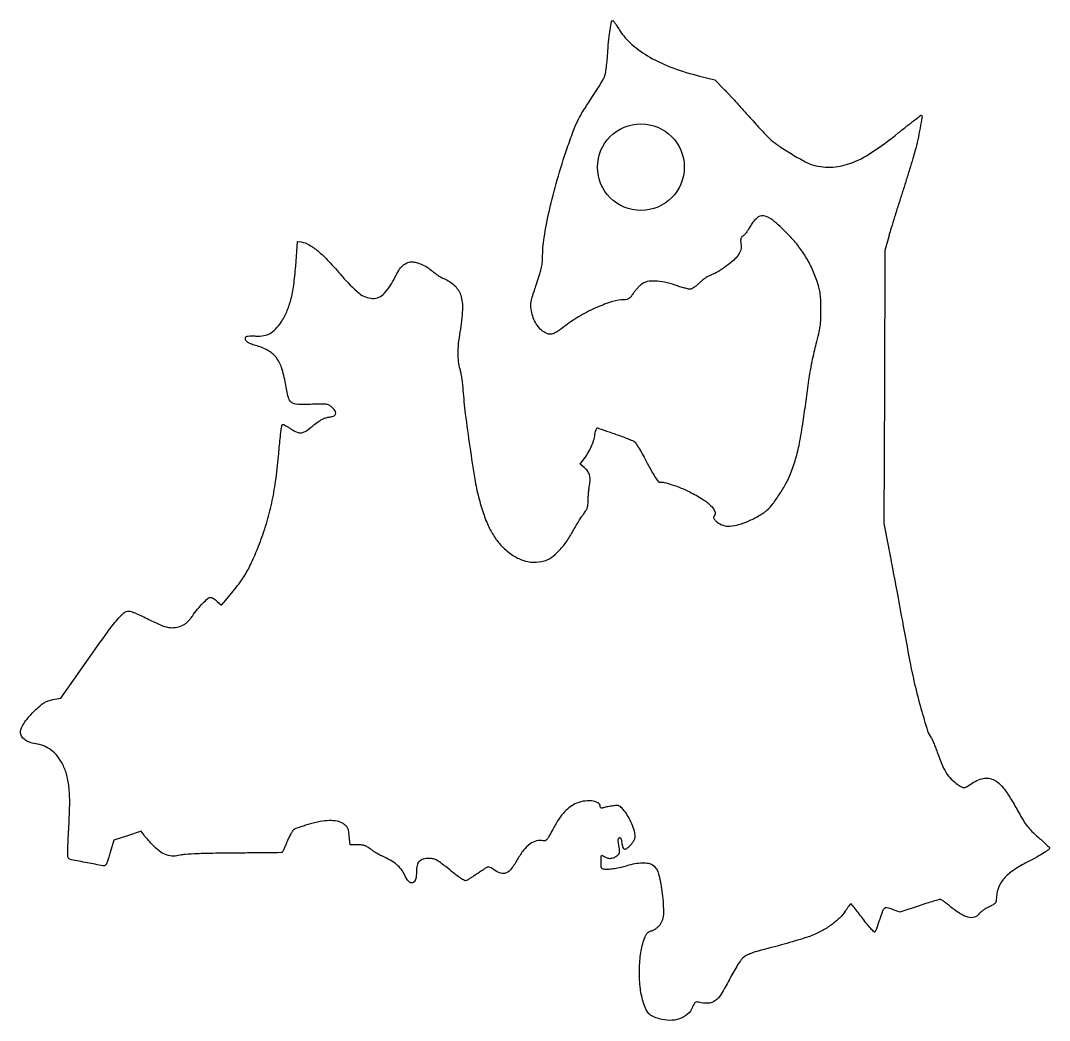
# Model space of a CAD drawing. Header units: centimetres. Extents: x 0 to 19.8, y 0 to 29.4.
# Drawn here: x 10.28 to 19.77, y 20.13 to 29.35 of the extents above; entities that cross this region are included whole.
import ezdxf

# ---------------------------------------------------------------- set-up
doc = ezdxf.new("R2010")
doc.units = ezdxf.units.CM
doc.header["$MEASUREMENT"] = 0
doc.layers.add('all v2_aomori', color=7, linetype='Continuous')
doc.layers.add('all v2_Sketch11', color=7, linetype='Continuous')

msp = doc.modelspace()

# ---------------------------------------------------------------- linework, layer by layer
at = {"layer": 'all v2_aomori'}
for p, q in [((16.5409, 28.8404), (16.6819, 28.8065)), ((16.6819, 28.8065), (16.7731, 28.7117)), ((18.2889, 27.3694), (18.2499, 27.231)), ((12.815, 27.0859), (12.8319, 27.315)), ((12.8319, 27.315), (12.8669, 27.31)), ((18.2499, 27.231), (18.2461, 25.9729)), ((18.2461, 25.9729), (18.2422, 24.7147)), ((15.4392, 25.261), (15.4744, 25.308)), ((15.4756, 25.231), (15.4392, 25.261)), ((18.2422, 24.7147), (18.284, 24.4959)), ((12.0904, 23.9953), (12.1299, 23.9587)), ((12.1299, 23.9587), (12.1701, 24.0058)), ((10.6468, 23.101), (10.903, 23.465)), ((10.5745, 23.0886), (10.6468, 23.101)), ((11.2629, 21.8338), (11.1359, 21.7912)), ((11.3899, 21.8764), (11.2629, 21.8338)), ((11.4169, 21.8377), (11.3899, 21.8764)), ((13.3185, 21.75), (13.3091, 21.8332)), ((11.1359, 21.7912), (11.1035, 21.6793)), ((13.3875, 21.75), (13.3185, 21.75)), ((18.5678, 21.188), (18.3899, 21.1301)), ((18.3899, 21.1301), (18.3215, 21.1543))]:
    msp.add_line(p, q, dxfattribs=at)
at = {"layer": 'all v2_aomori', "extrusion": (0, 0, -1)}
for centre, radius, start, end in [((-17.1205, 29.0291), 1.425, 9.77843, 12.64903), ((-15.7437, 29.3381), 0.0139, 12.64896, 89.99999), ((-15.7437, 29.349), 0.00299, 90.00015, 145.79621), ((-10.4783, 25.7701), 6.3696, 145.79618, 146.06478), ((-16.9676, 29.0555), 1.2698, 5.67947, 9.77843), ((-14.3352, 28.3653), 1.7208, 146.0648, 147.20612), ((-13.0353, 27.5278), 3.2672, 147.20606, 147.9124), ((-18.3521, 28.9178), 2.6611, 3.32262, 5.67946), ((-14.1618, 26.1987), 3.6241, 136.09812, 137.16702), ((-18.3232, 26.7318), 3.3686, 31.66696, 33.85055), ((-4.5512, 17.2889), 16.7293, 137.16703, 137.51058), ((-3.1224, 15.9802), 18.6669, 137.51067, 137.8533), ((-16.1523, 28.0709), 0.8179, 25.41614, 31.66693), ((-5.0596, 17.7335), 16.0541, 137.8534, 138.23705), ((-32.0311, 10.7548), 22.2486, 52.6173, 52.81302), ((-18.5858, 28.4766), 0.00361, 52.81286, 134.99986), ((-18.5752, 28.4661), 0.0186, 134.99999, 189.47696), ((-16.3761, 27.9645), 1.0657, 20.18044, 25.41613), ((-21.3911, 24.68), 4.7237, 51.56381, 52.61736), ((-11.4324, 29.6584), 7.2603, 189.47696, 190.29331), ((-22.9485, 25.5489), 8.068, 19.00315, 20.18045), ((-24.233, 21.099), 9.2954, 50.92901, 51.56384), ((-15.8134, 28.8628), 2.8076, 190.29337, 192.55395), ((-16.1118, 28.7963), 2.5018, 192.55402, 195.01879), ((-20.9797, 26.2269), 5.9857, 16.06217, 19.00312), ((-15.8875, 28.8565), 2.7341, 195.01883, 196.50139), ((-6.4841, 31.6422), 12.5414, 196.50137, 196.98014), ((-5.092, 32.0672), 13.997, 196.98017, 197.45733), ((-19.9293, 26.5294), 4.8927, 12.64115, 16.06214), ((-6.9908, 31.4701), 12.0065, 197.45735, 197.99272), ((-19.0094, 26.7357), 3.9499, 8.94653, 12.6411), ((-16.587, 27.6766), 0.4762, 208.22717, 212.28077), ((-16.2979, 27.1626), 1.205, 0.00002, 8.94645), ((-16.9204, 27.4034), 0.0444, 221.24802, 241.84499), ((-16.6869, 27.6081), 0.3549, 216.7932, 221.24796), ((-16.6406, 27.6427), 0.4127, 212.28069, 216.79318), ((-12.84, 27.1206), 0.1913, 98.07053, 120.56204), ((-12.6272, 26.7603), 0.6098, 120.56206, 130.04322), ((-16.8239, 27.2636), 0.1013, 179.82239, 193.76105), ((-16.6915, 27.2632), 0.2336, 172.36062, 179.82247), ((-12.2859, 26.3541), 1.1404, 130.04318, 136.8857), ((-16.6892, 27.3299), 0.2513, 214.11615, 228.25665), ((-16.6747, 27.3396), 0.2688, 207.35451, 214.1162), ((-16.8197, 27.2646), 0.1055, 193.76105, 207.35444), ((-10.2822, 24.4782), 3.8851, 136.88569, 139.63232), ((-13.9579, 26.927), 0.2266, 32.11856, 46.67066), ((-13.8947, 26.994), 0.1345, 46.6707, 66.37166), ((-13.8831, 27.0205), 0.1055, 66.37165, 90.00001), ((-13.8831, 26.9573), 0.1687, 90.00002, 105.20141), ((-13.829, 26.7582), 0.375, 105.20146, 113.56705), ((-13.8127, 26.7208), 0.4158, 113.5671, 121.60172), ((-13.8521, 26.785), 0.3405, 121.60172, 130.936), ((-16.2418, 27.8371), 0.9278, 233.78739, 239.33437), ((-16.2659, 27.8042), 0.8871, 228.25664, 233.78736), ((-14.3396, 26.6874), 0.6772, 25.68663, 32.11857), ((-14.0602, 26.6722), 0.3235, 111.98187, 133.20523), ((-16.4618, 27.466), 0.4964, 239.33435, 248.19268), ((-14.141, 26.7583), 0.2054, 133.2052, 163.02598), ((-19.4913, 25.3853), 4.7118, 17.49764, 19.02489), ((-16.8332, 28.4279), 1.6022, 287.17018, 288.83402), ((-16.726, 28.0808), 1.2389, 285.15245, 287.17013), ((-16.7154, 28.0417), 1.1984, 283.402, 285.15246), ((-16.4547, 26.9475), 0.0735, 270.00001, 283.40201), ((-16.4547, 26.9055), 0.0315, 242.99856, 269.99996), ((-16.3781, 27.0557), 0.2001, 236.10729, 242.99858), ((-16.3526, 27.0937), 0.2458, 229.47246, 236.10729), ((-16.3257, 27.1252), 0.2873, 223.56959, 229.47249), ((-13.9742, 26.7074), 0.3798, 163.02588, 183.28839), ((-15.3057, 26.7049), 0.3231, 6.68332, 17.49754), ((-15.8472, 26.8659), 0.0899, 255.26078, 270.00005), ((-15.8557, 26.8336), 0.0565, 234.39225, 255.26086), ((-15.835, 26.8625), 0.092, 218.98515, 234.39234), ((-15.5697, 27.0771), 0.4332, 214.1041, 218.98519), ((-12.4155, 26.7969), 1.9411, 183.2884, 189.33697), ((-15.1543, 26.7226), 0.1707, 349.92004, 6.68325), ((-15.5917, 26.8003), 0.6149, 343.46021, 349.92009), ((-15.2842, 26.709), 0.2942, 331.23125, 343.4603), ((-15.2647, 26.6984), 0.2719, 318.26055, 331.23128), ((-15.2329, 26.6699), 0.2293, 304.14746, 318.26057), ((-15.084, 26.7096), 0.269, 234.45813, 243.60798), ((-13.4881, 28.9435), 3.0144, 232.90223, 234.45813), ((-12.3805, 26.4196), 0.0298, 336.8191, 18.43898), ((-12.3647, 26.4249), 0.0131, 18.43903, 68.75379), ((-12.3996, 26.4278), 0.0506, 308.79253, 336.81904), ((-12.3888, 26.3628), 0.0797, 68.75371, 82.02209), ((-12.4416, 26.48), 0.1176, 291.79018, 308.79249), ((-12.4048, 26.2489), 0.1948, 82.0221, 90.30667), ((-12.4008, 25.5082), 0.9355, 90.30666, 92.89403), ((-15.1764, 26.5866), 0.1286, 282.38757, 304.14752), ((-15.1651, 26.5353), 0.0761, 261.64239, 282.38758), ((-15.1628, 26.5508), 0.0917, 243.60792, 261.64238), ((-12.5526, 26.7578), 0.4167, 285.15996, 291.79021), ((-21.2912, 25.4571), 3.786, 11.39117, 12.79719), ((-19.3137, 25.9063), 1.7581, 12.79712, 15.29236), ((-21.3373, 25.4478), 3.833, 9.98859, 11.39117), ((-14.0083, 26.0426), 0.3351, 163.25052, 169.32131), ((-12.9695, 25.8467), 1.3922, 169.32126, 171.42831), ((-19.5298, 25.7662), 1.9977, 7.70433, 9.98853), ((-12.8107, 25.8228), 1.5527, 171.42827, 173.51447), ((-14.8028, 26.3644), 2.1128, 346.60129, 350.2088), ((-13.0728, 25.8526), 1.289, 173.51446, 175.91323), ((-12.8243, 25.8932), 0.0789, 307.59711, 346.60124), ((-12.8293, 25.8996), 0.0871, 271.37812, 307.59709), ((-12.8933, 28.5606), 2.7488, 268.38981, 271.37819), ((-13.4288, 25.0812), 0.7006, 50.53697, 54.58323), ((-13.2018, 25.4004), 0.3089, 54.58326, 62.04603), ((-13.1596, 25.4799), 0.2189, 62.04603, 71.05859), ((-13.1411, 25.5339), 0.1618, 71.05864, 82.36057), ((-14.524, 25.3175), 1.861, 5.47845, 7.91527), ((-13.5855, 25.448), 0.9136, 7.91526, 10.89196), ((-12.6974, 25.6189), 0.00909, 10.89192, 89.99997), ((-12.6974, 25.6135), 0.0145, 90.00008, 118.16747), ((-12.2868, 24.8467), 0.8843, 118.16745, 119.64818), ((-12.381, 25.0122), 0.6939, 119.64817, 121.91449), ((-12.1664, 24.6676), 1.0998, 121.91446, 123.5194), ((-15.941, 25.4797), 0.3689, 8.52845, 12.86018), ((-15.6936, 25.5362), 0.1151, 12.86013, 23.17945), ((-15.6303, 25.5633), 0.0462, 23.17938, 39.92754), ((-15.5997, 25.5889), 0.00631, 39.92753, 112.16404), ((-14.7887, 22.6713), 3.0285, 108.83446, 110.00993), ((-39.0735, 22.963), 26.5232, 5.12879, 5.47853), ((-15.0944, 23.5108), 2.1351, 110.0099, 111.53739), ((-15.0239, 23.3322), 2.3271, 111.53735, 112.70846), ((-15.8915, 25.4055), 0.0796, 112.70836, 126.175), ((-15.9079, 25.4279), 0.0518, 126.17494, 147.74726), ((-13.5528, 23.9418), 2.8366, 147.74727, 148.96697), ((-14.0514, 24.2418), 2.2548, 148.96698, 150.80453), ((-12.9747, 23.6401), 3.4882, 150.80453, 152.12965), ((-15.9711, 24.9814), 0.4532, 7.18418, 10.9232), ((-16.1937, 25.0052), 0.0896, 79.45694, 104.14056), ((-15.9297, 23.9571), 1.1705, 104.14062, 107.90691), ((-15.9279, 23.9517), 1.1761, 107.90695, 112.19446), ((-16.652, 24.8969), 1.1393, 3.3381, 5.25426), ((-16.6111, 24.9007), 1.0983, 5.25433, 7.18423), ((-15.975, 24.0672), 1.0514, 112.19447, 116.85793), ((-15.7758, 23.6737), 1.4925, 116.8579, 122.02006), ((-16.1771, 24.9246), 0.6636, 0.46587, 3.33808), ((-16.3238, 24.55), 0.4589, 122.02001, 134.44742), ((-16.5226, 24.7526), 0.1751, 134.44743, 155.74759), ((-17.0617, 23.7232), 1.9224, 31.76691, 33.24237), ((-15.7981, 24.5513), 0.4116, 33.24234, 37.87167), ((-16.6461, 24.8083), 0.0396, 155.74764, 219.69017), ((-17.019, 23.7413), 1.8765, 28.66797, 30.2972), ((-17.2576, 23.6019), 2.1528, 30.29719, 31.76692), ((54.5638, 10.5906), 74.163, 169.193276, 169.336286), ((137.8023, -5.0828), 158.8642, 169.336331, 169.417233), ((-12.5388, 23.4131), 0.8101, 44.28843, 48.78168), ((-12.0302, 23.9937), 0.0383, 48.78171, 89.99995), ((-12.0302, 24.0073), 0.0247, 89.99999, 115.16082), ((-11.9707, 23.8806), 0.1647, 115.16083, 121.35643), ((-11.9528, 23.8512), 0.1991, 121.35647, 127.40138), ((242.2561, -24.5981), 265.1255, 169.417266, 169.478916), ((-12.6396, 23.3308), 0.9403, 34.22291, 38.98809), ((-12.5429, 23.4091), 0.8159, 38.98812, 44.28841), ((-11.9339, 23.8265), 0.2302, 127.40148, 132.8234), ((-12.6124, 22.607), 1.8902, 35.7705, 40.24473), ((-11.5786, 23.482), 0.5358, 40.24471, 49.40532), ((-11.2762, 23.8349), 0.0711, 49.40527, 90.00003), ((-11.2762, 23.8494), 0.0566, 89.99999, 110.86724), ((-10.7634, 22.5042), 1.4962, 110.86723, 112.81341), ((-10.7899, 22.5671), 1.428, 112.81342, 115.26535), ((-10.5306, 22.0178), 2.0354, 115.26532, 117.14527), ((787.2031, -125.8053), 819.3909, 169.4789334, 169.5055186), ((-33.2362, 7.7488), 27.3088, 35.13451, 35.77049), ((-10.5805, 22.9277), 0.1582, 59.46124, 72.49182), ((-10.6273, 22.7794), 0.3138, 72.49176, 80.29861), ((-11.2582, 22.1177), 1.2154, 42.16044, 46.3334), ((-11.2563, 22.1197), 1.2127, 46.33334, 49.34532), ((-10.6203, 22.8603), 0.2364, 49.34526, 59.46125), ((-10.5804, 22.6948), 0.3237, 24.42738, 34.32446), ((-10.745, 22.5824), 0.5231, 34.3245, 42.16043), ((-10.3737, 22.7887), 0.0967, 0.09331, 24.42733), ((-10.3493, 22.7887), 0.0724, 329.7853, 0.09331), ((-10.3836, 22.8087), 0.112, 307.92775, 329.78535), ((-10.4128, 22.8461), 0.1595, 289.98394, 307.92774), ((-10.4473, 22.941), 0.2605, 277.55645, 289.98385), ((-18.6382, 22.7028), 0.0521, 141.80282, 156.33735), ((-16.8688, 21.9275), 1.984, 156.33732, 157.39155), ((-17.1204, 22.0323), 1.7114, 157.39165, 158.85404), ((-16.3716, 21.7426), 2.5143, 158.85407, 159.95024), ((-19.2703, 21.9978), 0.3851, 56.06143, 66.35377), ((-19.1882, 22.1855), 0.1802, 66.3538, 84.51034), ((-19.1851, 22.2178), 0.1478, 84.51039, 104.92185), ((-19.1724, 22.1702), 0.1971, 104.92184, 121.3718), ((-19.1643, 22.1568), 0.2127, 121.37182, 136.53305), ((-18.9205, 21.9258), 0.5485, 136.53311, 144.00641), ((-18.5272, 21.6401), 1.0347, 144.00642, 149.31794), ((-16.0624, 20.1777), 3.9006, 149.31797, 151.29738), ((-15.6527, 22.1049), 0.0278, 339.24708, 359.99999), ((-15.6353, 22.0983), 0.00917, 291.82409, 339.24696), ((-15.6383, 22.1059), 0.0174, 260.70323, 291.82405), ((-15.6219, 22.2063), 0.1191, 253.17431, 260.70325), ((-17.2589, 21.5018), 6.5495, 2.48734, 3.42653), ((-11.6338, 21.9892), 0.2645, 319.7797, 325.0477), ((-13.3361, 22.8309), 2.0747, 207.23844, 209.02695), ((-13.0952, 21.6826), 2.3818, 0.48935, 2.48732), ((-12.3844, 22.624), 1.2476, 318.11259, 319.77963), ((-12.497, 22.725), 1.3989, 316.45188, 318.11251), ((-12.3728, 22.607), 1.2275, 314.62022, 316.45181), ((-11.9259, 22.0875), 0.8661, 203.58149, 205.9397), ((-11.2884, 22.3658), 1.5617, 202.06477, 203.58148), ((-15.1053, 21.8188), 0.0329, 251.22333, 284.08929), ((-15.1038, 21.8233), 0.0376, 221.48439, 251.22336), ((-15.0228, 21.8948), 0.1456, 209.02686, 221.48443), ((-15.8331, 21.7909), 0.0432, 350.06958, 4.13817), ((-15.8259, 21.7915), 0.0359, 4.13823, 20.28696), ((-15.8178, 21.7945), 0.0273, 20.287, 38.92424), ((-15.807, 21.8031), 0.0135, 38.9243, 70.5152), ((-15.805, 21.8089), 0.00737, 70.51522, 130.17206), ((-15.7948, 21.7968), 0.0232, 130.17212, 155.6542), ((-15.7567, 21.7796), 0.065, 155.65423, 169.69405), ((-15.5954, 21.7503), 0.2289, 169.69399, 175.1931), ((-18.0186, 19.9184), 2.5157, 130.86947, 132.08413), ((-18.7638, 20.7437), 1.4037, 132.08406, 133.96401), ((-17.7893, 19.7333), 2.8075, 133.96392, 134.76078), ((-14.2985, 21.6724), 3.5852, 359.44337, 0.48935), ((-9.5094, 22.1399), 1.6593, 196.11686, 197.6817), ((-11.842, 22.0691), 0.4719, 305.1009, 314.62027), ((-11.6984, 21.8648), 0.2221, 288.37439, 305.10089), ((-11.686, 21.8274), 0.1827, 269.61973, 288.37443), ((-11.6856, 21.8845), 0.2398, 254.32593, 269.61973), ((-11.3254, 145.5776), 123.9075, 269.498056, 269.575291), ((-11.84, 86.8516), 65.1792, 269.373243, 269.498147), ((-7.536, 480.3446), 458.6958, 269.357502, 269.373316), ((-12.6791, 21.7196), 0.0419, 259.56047, 269.35758), ((-12.6855, 21.6849), 0.00661, 207.05558, 259.56051), ((-11.3239, 22.3804), 1.5356, 205.93973, 207.05562), ((-13.7344, 21.9912), 0.3619, 303.99173, 308.67649), ((-13.9009, 22.2381), 0.6598, 301.0031, 303.9917), ((-13.8937, 22.2262), 0.6459, 298.00052, 301.0031), ((-13.7279, 21.9144), 0.2927, 292.57476, 298.00057), ((-15.659, 21.6372), 0.0266, 1.34426, 29.40442), ((-15.6408, 21.6474), 0.00575, 29.40439, 114.38274), ((-15.6014, 21.5603), 0.1014, 114.38274, 125.00853), ((-19.0844, 22.6713), 1.1806, 237.69682, 241.4418), ((-19.2457, 22.4162), 0.8788, 234.13268, 237.69688), ((-19.7489, 21.7202), 0.02, 180.00001, 234.13266), ((-19.7597, 21.7202), 0.00915, 134.76071, 180), ((-10.7302, 21.6377), 0.0167, 312.65565, 359.44334), ((-10.7547, 21.6643), 0.0529, 281.34455, 312.65568), ((-13.5002, 35.3491), 14.0103, 280.73648, 281.3445), ((-14.2062, 39.0722), 17.7998, 280.25087, 280.73651), ((-11.0441, 21.5871), 0.031, 238.28257, 280.25088), ((-11.0534, 21.5721), 0.0134, 201.30416, 238.28243), ((-9.7128, 22.0948), 1.4523, 199.9937, 201.30415), ((-10.1515, 21.9352), 0.9854, 197.68172, 199.99364), ((-14.1478, 22.0169), 0.8188, 209.23956, 216.48895), ((-17.485, 21.5943), 1.8531, 0.00002, 1.34417), ((-16.3689, 21.5943), 0.737, 357.06228, 0.00002), ((-15.6913, 21.5596), 0.0585, 338.30463, 357.06229), ((-15.6005, 22.4147), 0.9007, 252.59435, 256.45412), ((-17.4152, 25.7381), 4.6722, 241.44176, 242.78866), ((-14.0698, 21.5835), 0.2729, 320.66856, 335.35625), ((-13.5896, 21.4982), 0.3391, 178.85016, 191.51132), ((-15.4823, 23.0357), 1.9635, 307.32772, 309.37037), ((-14.7606, 22.0893), 0.7734, 303.23148, 307.3277), ((-13.6063, 22.7765), 1.5666, 237.17731, 238.49441), ((-13.3368, 23.1943), 2.0637, 236.10601, 237.1772), ((-14.7691, 21.686), 0.2082, 287.5296, 306.41906), ((-14.7279, 21.5556), 0.0713, 245.57022, 287.52966), ((-14.7058, 21.6043), 0.1248, 216.48887, 245.57027), ((-15.6547, 21.545), 0.0191, 299.091, 338.30458), ((-15.6624, 21.5589), 0.035, 274.15714, 299.09105), ((-15.6872, 21.8994), 0.3764, 267.0502, 274.15718), ((-15.6795, 22.0478), 0.525, 261.51173, 267.05024), ((-15.6643, 22.1497), 0.628, 256.45421, 261.51169), ((-13.8844, 21.4316), 0.0332, 251.74034, 320.66858), ((-13.8821, 21.4386), 0.0406, 191.5114, 251.74031), ((-14.7116, 22.0145), 0.6839, 299.72024, 303.23151), ((-14.3808, 21.4351), 0.0168, 249.00631, 299.72021), ((-14.3573, 21.4965), 0.0826, 239.59817, 249.00634), ((-13.6051, 22.7785), 1.569, 238.49442, 239.59815), ((-19.4451, 21.8876), 0.9211, 303.15578, 310.27444), ((-18.9596, 21.7084), 0.5879, 241.02008, 244.90276), ((-19.1962, 21.2813), 0.0996, 226.5883, 241.02011), ((-19.2334, 21.2419), 0.0454, 203.14977, 226.58832), ((-19.2327, 21.2422), 0.0462, 180.00002, 203.14982), ((-17.3498, 21.5751), 0.6955, 226.0089, 234.06412), ((-17.5753, 21.3416), 0.3708, 213.11129, 226.00891), ((-19.0898, 21.3436), 0.2714, 285.46961, 303.15578), ((-19.0484, 21.194), 0.1161, 256.18936, 285.46964), ((-19.0595, 21.1487), 0.0695, 213.2338, 256.18935), ((-17.2873, 21.6613), 0.8019, 234.06414, 241.61826), ((-19.4939, 22.1575), 1.8107, 321.03514, 323.06977), ((-18.7772, 21.5778), 0.8889, 317.57062, 321.03514), ((-18.998, 21.7796), 1.1879, 315.49718, 317.57055), ((-17.12, 21.401), 1.1351, 201.64939, 203.09047), ((-17.2469, 21.3506), 0.9986, 199.68372, 201.64938), ((-16.7986, 21.511), 1.4746, 198.21597, 199.68364), ((-16.5464, 20.694), 0.5479, 18.7178, 23.11047), ((-16.1278, 20.8726), 0.0928, 23.11049, 39.45077), ((-16.1032, 20.8929), 0.0609, 39.45076, 60.87679), ((-16.1452, 20.8175), 0.1472, 60.87669, 71.95525), ((-15.9261, 25.8862), 5.2416, 252.37689, 253.4105), ((-17.2029, 21.8668), 1.0243, 248.91128, 252.37695), ((-17.2691, 21.6952), 0.8404, 241.61821, 248.91134), ((-18.1545, 20.9507), 0.00539, 222.41396, 315.49716), ((-18.1356, 20.968), 0.0311, 203.09043, 222.41392), ((-16.6913, 20.6449), 0.7009, 7.55257, 18.71778), ((-15.8946, 25.9562), 5.3177, 254.44608, 255.56266), ((-15.7441, 26.4969), 5.8789, 253.41044, 254.44611), ((-17.2145, 20.5755), 1.2287, 0.21913, 7.55255), ((-17.22, 20.5755), 1.2341, 352.89729, 0.21903), ((-16.7137, 20.5124), 0.7239, 341.97995, 352.8973), ((-15.1893, 21.331), 1.8235, 207.04793, 211.70154), ((-16.5532, 20.4886), 0.2204, 211.70159, 233.75767), ((-16.5623, 20.4632), 0.5647, 335.32438, 341.98005), ((-16.1643, 20.2803), 0.1267, 315.14377, 335.32442), ((-16.3125, 20.3215), 0.1783, 202.9779, 228.77638), ((-16.6082, 20.585), 0.2965, 267.63338, 284.3111), ((-16.6157, 20.4034), 0.1147, 233.75778, 267.63336), ((-16.158, 20.2741), 0.1178, 293.98794, 315.14381), ((-16.294, 20.5799), 0.4526, 286.20953, 293.988), ((-16.2711, 20.5009), 0.3703, 270.69853, 286.20952), ((-16.2698, 20.3991), 0.2685, 250.96253, 270.69852), ((-16.2863, 20.3514), 0.2181, 228.77638, 250.96256)]:
    msp.add_arc(centre, radius, start, end, dxfattribs=at)
at = {"layer": 'all v2_aomori'}
for centre, radius, start, end in [((16.2906, 29.5688), 0.575, 212.0876, 229.39872), ((13.0718, 29.2243), 2.628, 354.91546, 356.67739), ((16.6219, 29.9553), 1.0841, 229.39872, 240.16904), ((14.1268, 29.1304), 1.5689, 352.32258, 354.91545), ((16.7887, 30.2463), 1.4196, 240.16906, 249.58022), ((15.5217, 28.8917), 0.1534, 337.19067, 349.62447), ((14.4718, 29.0839), 1.2207, 349.62449, 352.32253), ((17.0452, 30.9351), 2.1546, 249.58023, 256.46465), ((12.6346, 30.5749), 3.4962, 328.44892, 329.54738), ((15.4366, 28.9275), 0.2458, 329.54731, 337.19071), ((11.75, 31.1406), 4.5462, 326.14945, 327.20598), ((12.495, 30.6606), 3.66, 327.20594, 328.44902), ((21.8506, 32.7268), 6.4566, 221.76288, 223.11275), ((17.8153, 28.949), 0.929, 223.11269, 228.75839), ((16.3767, 30.7762), 3.1693, 303.53981, 309.07098), ((17.6561, 28.7674), 0.6875, 228.75838, 235.64646), ((18.6093, 30.1619), 2.3766, 235.64642, 238.38182), ((18.9673, 30.7434), 3.0596, 238.38183, 239.78556), ((18.6854, 30.2594), 2.4994, 239.7856, 241.41919), ((17.6072, 28.92), 0.9424, 289.8909, 303.53979), ((18.6139, 30.1281), 2.3499, 241.41922, 242.88757), ((17.6252, 28.197), 0.1804, 242.88761, 252.4914), ((17.7342, 28.5426), 0.5428, 252.49138, 271.5486), ((17.7334, 28.571), 0.5712, 271.54855, 289.89092), ((32.7856, 23.0925), 15.1146, 162.00727, 162.43423), ((35.6801, 22.1762), 18.1507, 162.43421, 162.8064), ((17.2715, 27.3092), 0.3007, 132.59128, 151.77277), ((17.1204, 27.4735), 0.0774, 80.09625, 132.59119), ((17.1031, 27.3749), 0.1776, 50.0544, 80.09619), ((33.9353, 22.7161), 16.3243, 162.80639, 163.18064), ((15.9717, 26.0239), 1.9398, 44.85144, 50.05438), ((21.9301, 26.3451), 3.7826, 163.18066, 164.28921), ((16.9799, 27.3269), 0.0597, 165.3543, 183.04229), ((16.9511, 27.3344), 0.0299, 137.99495, 165.35429), ((16.963, 27.3237), 0.046, 118.15499, 137.99494), ((16.394, 26.444), 1.3442, 39.10593, 44.85149), ((17.289, 27.3433), 0.3693, 183.04233, 187.63936), ((16.5981, 26.6099), 1.0811, 32.34109, 39.10599), ((14.7729, 27.1626), 0.32, 351.84064, 0.00001), ((16.6115, 26.6184), 1.0652, 25.52242, 32.34113), ((9.9275, 27.2987), 2.8954, 352.31402, 355.78634), ((14.1431, 27.2814), 0.9615, 342.99202, 346.93221), ((14.465, 27.2067), 0.6311, 346.93213, 351.84071), ((16.436, 26.5346), 1.2597, 19.50953, 25.52238), ((14.2685, 27.8668), 1.3468, 220.36768, 229.86235), ((13.1757, 27.2472), 0.6143, 317.90235, 334.31332), ((14.3743, 27.3871), 0.4565, 229.06395, 233.24379), ((14.4722, 27.5181), 0.6201, 233.24375, 236.56622), ((14.4429, 27.4736), 0.5668, 236.56621, 239.94413), ((14.2471, 27.1354), 0.176, 239.94415, 248.01814), ((12.8093, 27.6894), 2.3563, 340.97505, 342.99204), ((16.8534, 26.5887), 0.4664, 124.72673, 129.34804), ((16.8471, 26.5978), 0.4553, 120.07657, 124.72675), ((16.7246, 26.8094), 0.2108, 111.80735, 120.07658), ((11.6644, 27.0642), 1.1427, 345.36123, 352.31411), ((16.376, 26.5155), 0.5498, 137.92398, 141.38186), ((16.3451, 26.5435), 0.5081, 134.41079, 137.92389), ((16.1092, 26.7843), 0.171, 126.49748, 134.41077), ((16.0831, 26.8194), 0.1272, 100.9581, 126.49744), ((16.1197, 26.6308), 0.3193, 88.11201, 100.95801), ((16.1144, 26.4701), 0.4802, 77.65796, 88.112), ((16.023, 26.0527), 0.9075, 71.16589, 77.65806), ((16.7249, 26.7454), 0.2637, 129.34791, 136.43039), ((16.8223, 26.6715), 0.8498, 15.22219, 19.50948), ((17.2282, 26.7819), 0.4293, 8.07529, 15.22211), ((12.0162, 26.9724), 0.7791, 336.76365, 345.36132), ((13.5304, 26.9916), 0.2019, 229.86231, 268.39746), ((13.5287, 26.9282), 0.1386, 268.39746, 317.90229), ((15.8472, 26.4006), 0.3754, 90.00001, 106.95378), ((16.2475, 26.6182), 0.3853, 141.38195, 145.89581), ((17.0586, 26.7578), 0.6005, 2.27981, 8.0753), ((14.9301, 26.6731), 2.7307, 0.39651, 2.27989), ((16.2009, 25.3217), 1.5119, 113.64505, 120.0692), ((16.1193, 25.5079), 1.3087, 106.95384, 113.645), ((15.3131, 26.6757), 2.3477, 358.12064, 0.39658), ((12.1953, 26.8955), 0.5842, 326.09487, 336.76366), ((16.1153, 25.4695), 1.3411, 120.06927, 127.09772), ((16.9775, 26.6211), 0.6824, 352.40993, 358.12068), ((12.4847, 26.6374), 0.196, 298.71346, 317.38348), ((12.2283, 26.8733), 0.5444, 317.38344, 326.09485), ((16.9554, 26.6241), 0.7047, 346.81488, 352.40997), ((12.4666, 26.8095), 0.3675, 267.10603, 278.584), ((12.4956, 26.6175), 0.1734, 278.58401, 298.71349), ((16.551, 26.117), 2.25, 170.663, 173.56752), ((15.092, 27.0606), 2.6185, 344.70764, 346.81492), ((12.3017, 25.8314), 0.543, 61.8905, 74.83999), ((12.4426, 26.0952), 0.244, 38.3408, 61.89047), ((15.1348, 26.2766), 0.8248, 173.56758, 179.70982), ((12.3951, 26.0576), 0.3045, 17.83821, 38.34083), ((14.8615, 26.278), 0.5514, 179.70985, 187.40339), ((14.7365, 26.2618), 0.4254, 187.40334, 196.74952), ((11.6667, 25.8232), 1.0697, 9.79121, 17.83819), ((-23.7293, 31.6184), 41.6555, 351.7674, 352.29566), ((18.4734, 26.2385), 4.1254, 184.08674, 187.14203), ((13.1164, 20.6233), 5.1916, 90.57195, 91.61014), ((13.0666, 25.6076), 0.207, 79.83964, 90.57199), ((13.0909, 25.7431), 0.0694, 57.02297, 79.8397), ((13.0387, 25.6627), 0.1653, 45.09064, 57.02304), ((13.0352, 25.6591), 0.1703, 31.15925, 45.09061), ((13.1576, 25.7331), 0.0272, 337.22666, 31.15932), ((29.7486, 27.6513), 15.4888, 187.142, 188.28401), ((13.0891, 25.921), 0.2287, 277.63933, 288.98676), ((13.1531, 25.7351), 0.0321, 288.9867, 337.22663), ((13.544, 26.2256), 3.9941, 348.81496, 351.76737), ((12.9565, 25.8606), 0.3311, 236.48064, 247.20248), ((12.8565, 25.6226), 0.0729, 247.20249, 280.14141), ((12.8497, 25.6607), 0.1117, 280.14139, 304.81164), ((12.2956, 26.4576), 1.0823, 304.8116, 309.46315), ((15.2033, 25.5904), 0.3771, 342.77539, 351.47147), ((15.6921, 25.8156), 0.2385, 247.83592, 250.73402), ((23.9483, 49.437), 25.2612, 250.73415, 250.83866), ((20.9903, 40.9242), 16.2491, 250.83872, 251.03078), ((24.1871, 50.2246), 26.0836, 251.03077, 251.16553), ((15.0809, 25.6283), 0.5052, 335.79203, 342.77537), ((15.8929, 25.7611), 1.5997, 343.55868, 348.81499), ((31.0016, 27.8337), 16.7549, 188.28399, 189.31485), ((14.9653, 25.6899), 0.6365, 323.12434, 329.15573), ((15.0307, 25.6509), 0.5603, 329.15581, 335.79202), ((8.0756, 25.7452), 4.5993, 351.96351, 354.87123), ((19.9655, 27.3369), 4.42, 207.87038, 209.14829), ((15.9384, 25.7477), 1.5523, 338.18238, 343.55872), ((15.3598, 25.0904), 0.1822, 36.25019, 50.51032), ((15.4072, 25.1252), 0.1233, 17.14427, 36.2502), ((15.3906, 25.1201), 0.1407, 359.47307, 17.1442), ((16.7651, 25.5521), 0.7555, 209.14834, 213.86953), ((16.6331, 25.4696), 0.8039, 331.3076, 338.1824), ((9.8747, 25.4911), 2.7824, 347.72669, 351.96358), ((16.3376, 25.4285), 1.895, 189.31482, 194.43713), ((15.2453, 25.1214), 0.286, 349.07682, 359.47299), ((16.451, 25.3413), 0.3772, 213.86957, 220.01135), ((16.1744, 25.1091), 0.0161, 220.0113, 280.54316), ((15.9326, 25.8529), 1.6024, 327.20426, 331.30758), ((15.9763, 25.8248), 1.5505, 323.13138, 327.20423), ((10.2032, 25.4197), 2.4462, 343.18075, 347.72669), ((16.5569, 25.4849), 2.1215, 194.43717, 198.68803), ((15.3674, 24.9038), 0.1446, 342.27051, 354.3293), ((15.067, 24.9336), 0.4465, 354.32933, 359.5341), ((16.8627, 25.16), 0.4425, 312.77363, 323.13138), ((15.6027, 25.1622), 1.1142, 198.688, 205.57128), ((15.2459, 24.9808), 0.2879, 322.12826, 329.21533), ((15.3841, 24.8985), 0.1272, 329.2153, 342.27055), ((16.6982, 24.765), 0.0282, 140.30988, 167.20166), ((16.5802, 25.6694), 1.0202, 297.36666, 300.39583), ((16.639, 25.5692), 0.904, 300.39584, 303.45961), ((17.026, 24.9836), 0.2021, 303.45955, 312.77369), ((10.0078, 25.4787), 2.6503, 338.89991, 343.18078), ((15.3384, 25.0357), 0.8211, 205.57127, 213.6496), ((16.6878, 24.7674), 0.0175, 167.20164, 205.58886), ((16.7147, 24.7802), 0.0473, 205.58883, 225.79018), ((16.9668, 25.0394), 0.4088, 225.79017, 229.9212), ((16.8028, 24.8445), 0.1542, 229.92127, 253.0688), ((16.8138, 24.8807), 0.1919, 253.06881, 272.70857), ((16.8079, 25.0054), 0.3168, 272.70854, 287.39189), ((16.6277, 25.5807), 0.9197, 287.3919, 294.02375), ((16.6379, 25.5578), 0.8946, 294.0238, 297.36665), ((14.4655, 25.1374), 1.0338, 324.74501, 331.33198), ((9.5767, 25.6451), 3.1124, 335.76329, 338.89992), ((15.089, 24.8697), 0.5215, 213.64961, 225.00001), ((15.1935, 24.9742), 0.6693, 224.99998, 235.49541), ((14.7439, 24.9406), 0.6928, 315.85441, 324.745), ((15.0395, 24.7501), 0.3975, 235.49538, 251.00204), ((15.0556, 24.5605), 0.1995, 284.90142, 305.61728), ((14.8732, 24.8151), 0.5127, 305.61724, 315.85445), ((11.3768, 24.8347), 1.1383, 329.1186, 335.76327), ((15.0183, 24.6887), 0.3325, 251.00201, 268.15224), ((15.0187, 24.6993), 0.3431, 268.15219, 284.90149), ((11.3604, 24.8445), 1.1574, 322.54196, 329.11863), ((9.6609, 26.1466), 3.2983, 319.53093, 322.54199), ((12.2861, 25.4416), 1.8122, 242.85479, 246.62841), ((11.6084, 24.028), 0.3042, 312.93365, 319.60192), ((11.5834, 24.0492), 0.3371, 319.60189, 325.77711), ((11.7034, 24.0932), 0.3433, 246.62841, 259.56922), ((11.6761, 23.945), 0.1926, 259.56915, 278.09049), ((11.6659, 24.0166), 0.2649, 278.09054, 292.67642), ((11.7237, 23.8782), 0.1149, 292.67647, 305.7395), ((11.6418, 23.992), 0.2552, 305.73944, 312.93366), ((22.5325, 24.1897), 4.12, 190.49442, 193.44637), ((24.3013, 24.6126), 5.9387, 193.44637, 195.69068), ((26.6797, 25.2807), 8.4092, 195.69076, 197.14536), ((18.841, 22.8624), 0.2059, 197.1454, 218.19719), ((10.3702, 22.3602), 0.3255, 68.20004, 82.44351), ((10.3811, 22.3873), 0.2963, 52.91597, 68.19996), ((10.3668, 22.3684), 0.3199, 38.26841, 52.91592), ((20.9444, 23.4115), 2.3535, 200.04978, 203.35437), ((10.2729, 22.2943), 0.4396, 26.72507, 38.26842), ((10.2135, 22.2644), 0.5061, 14.38595, 26.72515), ((19.2229, 22.6682), 0.4784, 203.35441, 214.12198), ((9.965, 22.2007), 0.7626, 5.31162, 14.38596), ((19.0779, 22.5699), 0.3033, 214.12206, 228.42261), ((19.2094, 22.7182), 0.5014, 228.42259, 238.23525), ((18.1083, 23.7246), 1.6963, 302.06605, 303.93866), ((9.3438, 22.1429), 1.3865, 358.87042, 5.31152), ((19.0249, 22.4202), 0.151, 238.23524, 248.64285), ((18.9809, 22.3076), 0.0301, 248.64294, 283.03761), ((18.972, 22.3459), 0.0693, 283.03754, 302.06609), ((15.5125, 21.8764), 0.2781, 115.83123, 129.5347), ((15.5172, 21.8669), 0.2888, 100.21529, 115.83122), ((15.5174, 21.8658), 0.2899, 84.64411, 100.21533), ((15.5279, 21.9784), 0.1768, 64.49265, 84.6442), ((15.5883, 22.1049), 0.0366, 0.00005, 64.49267), ((5.1799, 22.225), 5.5512, 356.57339, 358.87041), ((15.7336, 21.6518), 0.5944, 139.36773, 147.68274), ((15.6112, 21.7569), 0.4332, 129.5347, 139.36772), ((15.72, 21.8818), 0.2199, 102.5175, 106.82564), ((15.8615, 21.2447), 0.8725, 100.97094, 102.51744), ((15.8795, 21.1519), 0.967, 99.43926, 100.97086), ((15.8484, 21.3386), 0.7777, 97.63592, 99.43933), ((15.7855, 21.8078), 0.3044, 91.1119, 97.6359), ((15.7806, 22.0643), 0.0478, 65.49667, 91.11184), ((15.7755, 22.0533), 0.0599, 43.58524, 65.49667), ((15.3892, 21.6856), 0.5933, 39.51626, 43.58521), ((15.584, 21.8463), 0.3407, 28.95271, 39.51629), ((21.1369, 22.9562), 1.8847, 208.70253, 211.41273), ((13.6701, 19.5023), 2.5446, 106.66317, 107.73093), ((13.2281, 20.9787), 1.0035, 100.78593, 106.66319), ((13.1347, 21.4692), 0.5042, 90.94969, 100.78592), ((13.132, 21.632), 0.3414, 78.90597, 90.94967), ((13.1657, 21.8038), 0.1663, 58.28248, 78.90606), ((13.1457, 21.7714), 0.2043, 49.20952, 58.28249), ((16.202, 21.3555), 1.1487, 147.68273, 152.76151), ((15.2649, 21.6697), 0.7055, 22.82402, 28.95275), ((15.2867, 21.6789), 0.6818, 16.76006, 22.82398), ((20.0008, 22.2623), 0.5535, 211.41265, 218.16174), ((13.2121, 21.5972), 0.5095, 149.83115, 154.3031), ((13.1621, 21.6262), 0.4516, 145.64601, 149.83112), ((12.8184, 21.8612), 0.0353, 118.62946, 145.64601), ((12.8582, 21.7881), 0.1185, 110.12288, 118.62946), ((13.4853, 20.0766), 1.9413, 109.01571, 110.12288), ((13.5006, 20.0323), 1.9882, 107.73091, 109.0157), ((13.2402, 21.8809), 0.0598, 26.54896, 49.20956), ((13.2093, 21.8654), 0.0943, 9.84, 26.54895), ((12.4882, 21.7404), 0.8261, 6.45479, 9.84004), ((15.7732, 21.8254), 0.1737, 0.00001, 16.76002), ((19.9498, 22.2222), 0.4886, 218.16169, 225.45504), ((20.4649, 22.7457), 1.2231, 225.455, 229.13055), ((13.3588, 21.5265), 0.6724, 154.30307, 157.93531), ((13.3875, 21.3954), 0.3546, 83.9519, 90.00001), ((13.4113, 21.6199), 0.1289, 71.08054, 83.95189), ((13.4128, 21.6242), 0.1243, 57.91829, 71.08045), ((15.1506, 21.5179), 0.2958, 125.87184, 141.85706), ((15.0862, 21.607), 0.1858, 105.09487, 125.87189), ((15.0685, 21.6724), 0.118, 75.91071, 105.09493), ((12.1006, 21.1375), 3.746, 8.78935, 9.93045), ((15.9949, 21.7839), 0.172, 184.80682, 191.68827), ((15.9454, 21.7736), 0.1215, 191.68831, 200.62101), ((15.6913, 21.9418), 0.2882, 308.38735, 318.29083), ((15.6897, 21.9432), 0.2904, 318.29079, 328.57009), ((15.8825, 21.8254), 0.0644, 328.57007, 359.99996), ((11.8091, 21.4444), 0.2173, 93.53398, 105.67413), ((12.1125, 16.5325), 5.1385, 92.31066, 93.53403), ((12.1654, 15.2204), 6.4518, 91.01013, 92.31073), ((12.3834, 2.8571), 18.8169, 90.42481, 91.01014), ((13.3123, 21.4638), 0.3136, 51.32349, 57.91825), ((13.3736, 21.062), 0.6304, 60.15998, 67.42517), ((15.4268, 21.301), 0.647, 141.85701, 150.76041), ((15.7211, 21.7312), 0.1073, 234.9916, 251.85465), ((15.6993, 21.7579), 0.1357, 290.69558, 305.00845), ((15.7212, 21.7265), 0.0975, 305.0084, 320.15617), ((15.771, 21.685), 0.0326, 320.15612, 354.3946), ((15.692, 21.6928), 0.112, 354.39455, 8.78938), ((15.9142, 21.7619), 0.0882, 200.62105, 210.54558), ((15.8493, 21.7236), 0.0128, 210.54556, 251.81526), ((15.8537, 21.7368), 0.0267, 251.81527, 308.38735), ((13.4926, 21.2695), 0.3912, 49.77223, 60.15994), ((13.5398, 21.3253), 0.3181, 38.16329, 49.77224), ((14.1443, 21.5093), 0.2157, 166.46199, 181.1499), ((14.0093, 21.5418), 0.0769, 134.76003, 166.46201), ((14.0113, 21.5398), 0.0797, 103.76407, 134.76001), ((14.0486, 21.3873), 0.2367, 90.00005, 103.76403), ((14.0486, 21.4667), 0.1573, 76.32552, 89.99998), ((14.0551, 21.4933), 0.1299, 60.54378, 76.32554), ((13.9523, 21.3112), 0.339, 52.0324, 60.54379), ((11.7179, 18.448), 3.971, 50.62956, 52.03238), ((15.7146, 21.7116), 0.0867, 251.85476, 271.64785), ((15.7145, 21.7176), 0.0927, 271.64788, 290.69554), ((16.0577, 20.9564), 0.6277, 100.41617, 107.40569), ((16.0226, 21.1471), 0.4337, 91.1958, 100.41613), ((16.0201, 21.2644), 0.3164, 80.59517, 91.1958), ((16.056, 21.481), 0.0968, 54.99158, 80.59521), ((16.0315, 21.446), 0.1396, 14.14036, 54.99155), ((20.0707, 20.5736), 1.1349, 117.21133, 124.73363), ((13.5858, 21.3615), 0.2596, 24.6437, 38.16332), ((19.3789, 14.2006), 8.7711, 123.64375, 123.89402), ((17.972, 16.3147), 6.2317, 123.32041, 123.64379), ((18.3468, 15.7447), 6.9138, 123.07617, 123.32048), ((14.6989, 21.3456), 0.2297, 120.2105, 123.07606), ((14.5894, 21.5337), 0.0121, 76.35473, 120.21044), ((14.5665, 21.4394), 0.1091, 67.66557, 76.35478), ((14.5521, 21.4043), 0.1471, 59.59915, 67.66558), ((14.5165, 21.3436), 0.2174, 53.58096, 59.5993), ((14.7704, 21.1283), 1.4401, 6.76784, 14.14041), ((19.6482, 21.1831), 0.3933, 124.73366, 141.31585), ((19.553, 21.2593), 0.2714, 141.31586, 162.00172), ((14.7972, 21.1315), 1.4131, 359.21313, 6.76793), ((19.6056, 21.2422), 0.3268, 162.00172, 179.99996), ((18.3067, 20.8795), 0.494, 141.86885, 144.88542), ((18.4498, 20.7672), 0.6759, 140.04782, 141.86887), ((17.9369, 21.1968), 0.00686, 92.00451, 140.0478), ((17.9369, 21.1968), 0.00685, 39.76938, 92.00449), ((13.314, 17.3494), 6.0214, 39.31511, 39.76935), ((18.2644, 21.1428), 0.0268, 77.37748, 130.49803), ((18.1731, 20.7351), 0.4446, 70.50834, 77.37742), ((20.8715, 14.1169), 7.4369, 107.48445, 108.04526), ((19.9579, 17.0174), 4.3959, 106.65302, 107.48449), ((21.0666, 13.3109), 8.2647, 106.27633, 106.6531), ((18.7616, 21.2055), 0.0405, 89.99993, 106.27637), ((18.7616, 21.2282), 0.0178, 57.60385, 90.00001), ((18.4183, 20.6872), 0.6585, 55.21134, 57.60392), ((18.4513, 20.7348), 0.6006, 52.02959, 55.21137), ((18.2524, 20.4798), 0.924, 49.72551, 52.02964), ((19.3534, 20.8676), 0.3406, 115.09723, 120.4896), ((16.0392, 21.1144), 0.171, 323.45971, 359.21319), ((18.6007, 20.6728), 0.8534, 144.88542, 146.88866), ((16.2949, 19.7905), 2.1685, 37.85, 39.31515), ((14.8175, 18.6425), 4.0395, 36.93029, 37.85), ((21.2647, 20.0412), 3.227, 160.11866, 161.7841), ((18.285, 21.1188), 0.0585, 130.49801, 160.11867), ((19.177, 21.0718), 0.0709, 130.85713, 146.76617), ((19.337, 20.8867), 0.3156, 125.60521, 130.85716), ((19.366, 20.8463), 0.3653, 120.48956, 125.60522), ((16.0157, 21.1564), 0.2168, 298.74523, 305.58203), ((16.0164, 21.1555), 0.2157, 305.58203, 312.4305), ((16.0849, 21.0805), 0.1141, 312.43053, 323.45969), ((16.0627, 21.0708), 0.1192, 288.04472, 298.74529), ((19.1757, 13.2118), 7.8424, 104.43737, 105.40796), ((17.0427, 20.5955), 0.1511, 133.63369, 146.0812), ((17.0369, 20.6015), 0.1428, 117.50368, 133.63372), ((17.1492, 20.3858), 0.386, 109.82482, 117.50371), ((17.3586, 19.8051), 1.0032, 105.40802, 109.82474), ((18.3193, 19.7447), 1.6854, 148.36052, 150.78724), ((18.1831, 19.8286), 1.5253, 146.0813, 148.36045), ((18.5613, 19.6093), 1.9626, 150.78726, 152.95206), ((16.9072, 20.0693), 0.4677, 152.90604, 157.02219), ((16.527, 20.2639), 0.0406, 128.20576, 152.90614), ((16.515, 20.2791), 0.0211, 89.76269, 128.20584), ((16.5147, 20.2186), 0.0816, 75.68889, 89.76272)]:
    msp.add_arc(centre, radius, start, end, dxfattribs=at)
at = {"layer": 'all v2_Sketch11'}
msp.add_circle((16, 28), 0.4, dxfattribs=at)

doc.saveas('drawing.dxf')
